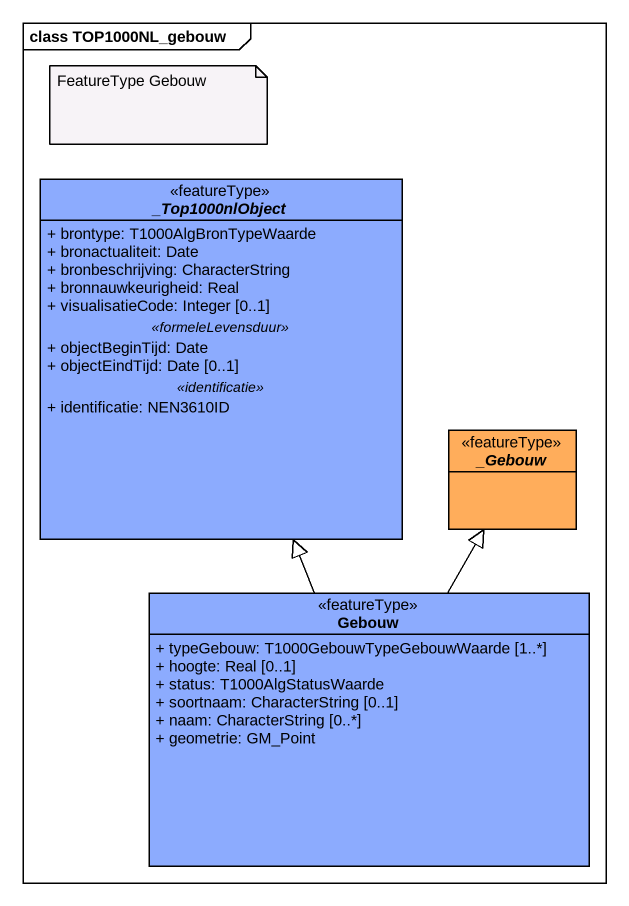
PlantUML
@startuml
mainframe class TOP1000NL_gebouw
hide circle
hide empty members
skinparam classAttributeIconSize 0
abstract class "_Top1000nlObject" as Top1000nlObject <<featureType>> #8CABFE {
  + brontype: T1000AlgBronTypeWaarde
  + bronactualiteit: Date
  + bronbeschrijving: CharacterString
  + bronnauwkeurigheid: Real
  + visualisatieCode: Integer [0..1]
  .. <<formeleLevensduur>> ..
  + objectBeginTijd: Date
  + objectEindTijd: Date [0..1]
  .. <<identificatie>> ..
  + identificatie: NEN3610ID
}
abstract class "_Gebouw" as Gebouw <<featureType>> #FFAD5B
class "Gebouw" as Gebouw_2 <<featureType>> #8CABFE {
  + typeGebouw: T1000GebouwTypeGebouwWaarde [1..*]
  + hoogte: Real [0..1]
  + status: T1000AlgStatusWaarde
  + soortnaam: CharacterString [0..1]
  + naam: CharacterString [0..*]
  + geometrie: GM_Point
}
Gebouw_2 -up-|> Top1000nlObject
Gebouw_2 -up-|> Gebouw
note as N1
  FeatureType Gebouw
end note
@enduml
